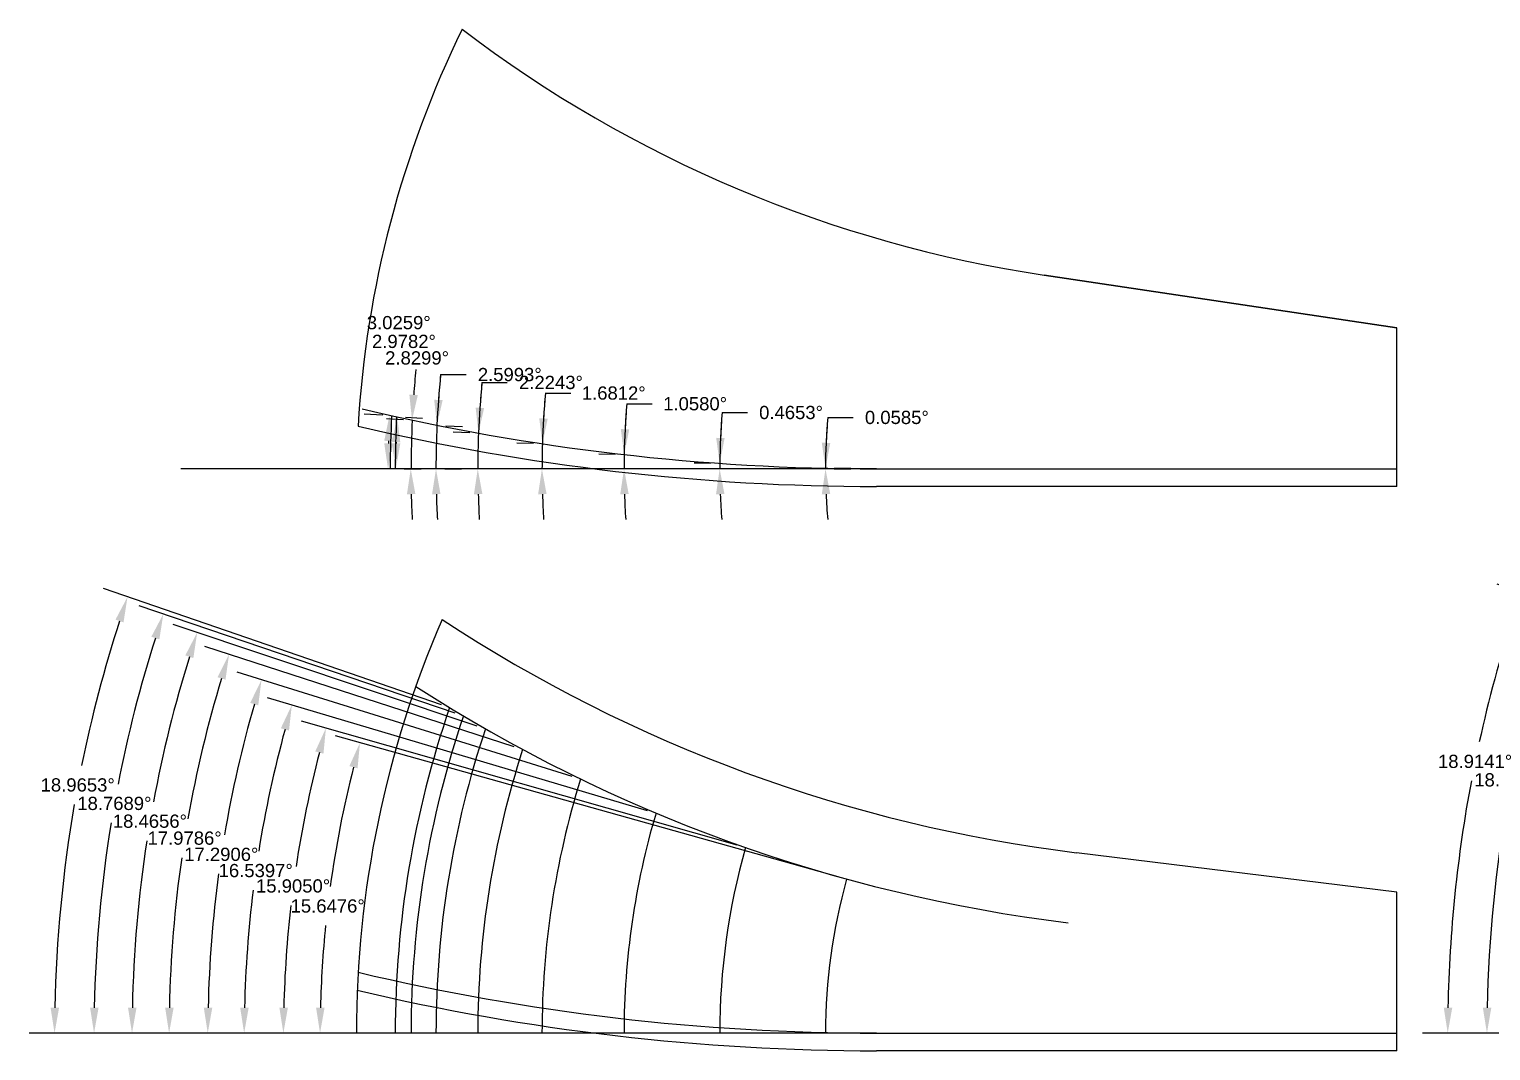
# Model space of a CAD drawing. Header units: inches. Extents: x 198.6 to 237.2, y -5.4 to 18.6.
# Drawn here: x 206.74 to 217.1, y -5.36 to 1.88 of the extents above; entities that cross this region are included whole.
import ezdxf

# ---------------------------------------------------------------- set-up
doc = ezdxf.new("R2010")
doc.units = ezdxf.units.IN
doc.header["$MEASUREMENT"] = 0
doc.header["$PDMODE"] = 35
doc.layers.get('Defpoints').update_dxf_attribs({"color": 10})
doc.layers.add('Blade_1', color=30, linetype='Continuous', true_color=0xff7f00)
doc.layers.add('Blade_3', color=7, linetype='Continuous', true_color=0x00cc00)
doc.styles.get("Standard").update_dxf_attribs({"font": 'arial.ttf'})
doc.dimstyles.get("Standard").update_dxf_attribs({"dimtxt": 0.09375, "dimasz": 0.18, "dimexe": 0.18, "dimexo": 0.0625, "dimgap": 0.09, "dimtad": 0, "dimtih": 1, "dimtoh": 1, "dimdec": 4, "dimzin": 0, "dimdsep": 46, "dimtxsty": 'Standard', "dimcen": 0.09, "dimadec": 4, "dimazin": 0, "dimtfac": 1, "dimtdec": 4, "dimtofl": 0, "dimtmove": 0, "dimatfit": 3, "dimfxl": 1, "dimtolj": 1, "dimtzin": 0, "dimarcsym": 0})

# ---------------------------------------------------------------- blocks, each defined once
blk = doc.blocks.new('*D183')
at = {"layer": 'Blade_1', "color": 0, "lineweight": -2, "transparency": 16777216}
for p, q in [((212.473, -4.123), (208.91, -3.125)), ((212.32, -5.232), (208.62, -5.232))]:
    blk.add_line(p, q, dxfattribs=at)
for start, end in [(165.7037, 172.1762), (174.2608, 178.6487)]:
    blk.add_arc((216.433, -5.232), 7.632, start, end, dxfattribs=at)
at = {"layer": 'Blade_1', "color": 0, "transparency": 16777216}
for points in [[(209.008, -3.339), (209.066, -3.355), (209.083, -3.173)], [(208.832, -5.052), (208.772, -5.052), (208.8, -5.232)]]:
    blk.add_solid(points, dxfattribs=at)
at = {"layer": 'Defpoints', "color": 0, "transparency": 16777216}
for p in [(208.926, -3.85), (212.533, -4.14), (212.383, -5.232), (216.433, -5.232)]:
    blk.add_point(p, dxfattribs=at)
at = {"layer": 'Blade_1', "color": 0, "transparency": 16777216, "insert": (208.854, -4.331), "char_height": 0.09375, "attachment_point": 5}
blk.add_mtext('\\A1;15.6476°', dxfattribs=at)
blk = doc.blocks.new('*D184')
at = {"layer": 'Blade_1', "color": 0, "lineweight": -2, "transparency": 16777216}
for p, q in [((211.757, -3.899), (208.669, -3.02)), ((211.571, -5.232), (208.36, -5.232))]:
    blk.add_line(p, q, dxfattribs=at)
for start, end in [(165.4018, 171.3985), (173.418, 178.6932)]:
    blk.add_arc((216.433, -5.232), 7.892, start, end, dxfattribs=at)
at = {"layer": 'Blade_1', "color": 0, "transparency": 16777216}
for points in [[(208.766, -3.235), (208.824, -3.251), (208.842, -3.069)], [(208.572, -5.052), (208.512, -5.052), (208.54, -5.232)]]:
    blk.add_solid(points, dxfattribs=at)
at = {"layer": 'Defpoints', "color": 0, "transparency": 16777216}
for p in [(208.675, -3.78), (211.817, -3.917), (211.633, -5.232), (216.433, -5.232)]:
    blk.add_point(p, dxfattribs=at)
at = {"layer": 'Blade_1', "color": 0, "transparency": 16777216, "insert": (208.609, -4.189), "char_height": 0.09375, "attachment_point": 5}
blk.add_mtext('\\A1;15.9050°', dxfattribs=at)
blk = doc.blocks.new('*D185')
at = {"layer": 'Blade_1', "color": 0, "lineweight": -2, "transparency": 16777216}
for p, q in [((211.122, -3.655), (208.428, -2.855)), ((210.893, -5.232), (208.082, -5.232))]:
    blk.add_line(p, q, dxfattribs=at)
for start, end in [(164.7226, 170.917), (172.8707, 178.7377)]:
    blk.add_arc((216.433, -5.232), 8.17, start, end, dxfattribs=at)
at = {"layer": 'Blade_1', "color": 0, "transparency": 16777216}
for points in [[(208.522, -3.071), (208.58, -3.087), (208.6, -2.906)], [(208.294, -5.052), (208.234, -5.052), (208.262, -5.232)]]:
    blk.add_solid(points, dxfattribs=at)
at = {"layer": 'Defpoints', "color": 0, "transparency": 16777216}
for p in [(208.413, -3.669), (211.182, -3.672), (210.955, -5.232), (216.433, -5.232)]:
    blk.add_point(p, dxfattribs=at)
at = {"layer": 'Blade_1', "color": 0, "transparency": 16777216, "insert": (208.344, -4.08), "char_height": 0.09375, "attachment_point": 5}
blk.add_mtext('\\A1;16.5397°', dxfattribs=at)
blk = doc.blocks.new('*D186')
at = {"layer": 'Blade_1', "color": 0, "lineweight": -2, "transparency": 16777216}
for p, q in [((210.588, -3.412), (208.213, -2.673)), ((210.311, -5.232), (207.824, -5.232))]:
    blk.add_line(p, q, dxfattribs=at)
for start, end in [(163.9331, 170.4055), (172.3016, 178.7763)]:
    blk.add_arc((216.433, -5.232), 8.428, start, end, dxfattribs=at)
at = {"layer": 'Blade_1', "color": 0, "transparency": 16777216}
for points in [[(208.305, -2.891), (208.362, -2.908), (208.385, -2.727)], [(208.036, -5.052), (207.976, -5.052), (208.004, -5.232)]]:
    blk.add_solid(points, dxfattribs=at)
at = {"layer": 'Defpoints', "color": 0, "transparency": 16777216}
for p in [(210.647, -3.431), (208.174, -3.548), (210.373, -5.232), (216.433, -5.232)]:
    blk.add_point(p, dxfattribs=at)
at = {"layer": 'Blade_1', "color": 0, "transparency": 16777216, "insert": (208.1, -3.965), "char_height": 0.09375, "attachment_point": 5}
blk.add_mtext('\\A1;17.2906°', dxfattribs=at)
blk = doc.blocks.new('*D187')
at = {"layer": 'Blade_1', "color": 0, "lineweight": -2, "transparency": 16777216}
for p, q in [((210.177, -3.202), (207.984, -2.49)), ((209.856, -5.232), (207.55, -5.232))]:
    blk.add_line(p, q, dxfattribs=at)
for start, end in [(163.2065, 169.9447), (171.7834, 178.8149)]:
    blk.add_arc((216.433, -5.232), 8.703, start, end, dxfattribs=at)
at = {"layer": 'Blade_1', "color": 0, "transparency": 16777216}
for points in [[(208.073, -2.709), (208.13, -2.726), (208.155, -2.546)], [(207.762, -5.052), (207.702, -5.052), (207.73, -5.232)]]:
    blk.add_solid(points, dxfattribs=at)
at = {"layer": 'Defpoints', "color": 0, "transparency": 16777216}
for p in [(210.236, -3.221), (207.778, -4.323), (209.918, -5.232), (216.433, -5.232)]:
    blk.add_point(p, dxfattribs=at)
at = {"layer": 'Blade_1', "color": 0, "transparency": 16777216, "insert": (207.84, -3.85), "char_height": 0.09375, "attachment_point": 5}
blk.add_mtext('\\A1;17.9786°', dxfattribs=at)
blk = doc.blocks.new('*D188')
at = {"layer": 'Blade_1', "color": 0, "lineweight": -2, "transparency": 16777216}
for p, q in [((209.913, -3.055), (207.758, -2.335)), ((209.559, -5.232), (207.287, -5.232))]:
    blk.add_line(p, q, dxfattribs=at)
for start, end in [(162.6848, 169.461), (171.2486, 178.8496)]:
    blk.add_arc((216.433, -5.232), 8.965, start, end, dxfattribs=at)
at = {"layer": 'Blade_1', "color": 0, "transparency": 16777216}
for points in [[(207.845, -2.554), (207.902, -2.573), (207.929, -2.392)], [(207.499, -5.052), (207.439, -5.052), (207.467, -5.232)]]:
    blk.add_solid(points, dxfattribs=at)
at = {"layer": 'Defpoints', "color": 0, "transparency": 16777216}
for p in [(209.972, -3.075), (207.519, -4.271), (209.622, -5.232), (216.433, -5.232)]:
    blk.add_point(p, dxfattribs=at)
at = {"layer": 'Blade_1', "color": 0, "transparency": 16777216, "insert": (207.594, -3.73), "char_height": 0.09375, "attachment_point": 5}
blk.add_mtext('\\A1;18.4656°', dxfattribs=at)
blk = doc.blocks.new('*D189')
at = {"layer": 'Blade_1', "color": 0, "lineweight": -2, "transparency": 16777216}
for p, q in [((209.757, -2.963), (207.518, -2.203)), ((209.383, -5.232), (207.018, -5.232))]:
    blk.add_line(p, q, dxfattribs=at)
for start, end in [(162.3479, 168.9781), (170.7161, 178.8832)]:
    blk.add_arc((216.433, -5.232), 9.235, start, end, dxfattribs=at)
at = {"layer": 'Blade_1', "color": 0, "transparency": 16777216}
for points in [[(207.604, -2.422), (207.661, -2.441), (207.689, -2.261)], [(207.23, -5.052), (207.17, -5.052), (207.198, -5.232)]]:
    blk.add_solid(points, dxfattribs=at)
at = {"layer": 'Defpoints', "color": 0, "transparency": 16777216}
for p in [(209.817, -2.984), (207.253, -4.225), (209.445, -5.232), (216.433, -5.232)]:
    blk.add_point(p, dxfattribs=at)
at = {"layer": 'Blade_1', "color": 0, "transparency": 16777216, "insert": (207.342, -3.604), "char_height": 0.09375, "attachment_point": 5}
blk.add_mtext('\\A1;18.7689°', dxfattribs=at)
blk = doc.blocks.new('*D190')
at = {"layer": 'Blade_1', "color": 0, "lineweight": -2, "transparency": 16777216}
for p, q in [((209.66, -2.904), (207.265, -2.081)), ((209.271, -5.232), (206.738, -5.232))]:
    blk.add_line(p, q, dxfattribs=at)
for start, end in [(162.1187, 168.5), (170.1901, 178.916)]:
    blk.add_arc((216.433, -5.232), 9.514, start, end, dxfattribs=at)
at = {"layer": 'Blade_1', "color": 0, "transparency": 16777216}
for points in [[(207.35, -2.301), (207.407, -2.32), (207.435, -2.14)], [(206.95, -5.052), (206.89, -5.052), (206.918, -5.232)]]:
    blk.add_solid(points, dxfattribs=at)
at = {"layer": 'Defpoints', "color": 0, "transparency": 16777216}
for p in [(209.719, -2.925), (206.976, -4.184), (209.333, -5.232), (216.433, -5.232)]:
    blk.add_point(p, dxfattribs=at)
at = {"layer": 'Blade_1', "color": 0, "transparency": 16777216, "insert": (207.082, -3.473), "char_height": 0.09375, "attachment_point": 5}
blk.add_mtext('\\A1;18.9653°', dxfattribs=at)
blk = doc.blocks.new('*D199')
at = {"layer": 'Blade_3', "color": 0, "lineweight": -2, "transparency": 16777216}
for p, q in [((219.804, -2.991), (217.394, -2.176)), ((219.435, -5.232), (216.892, -5.232))]:
    blk.add_line(p, q, dxfattribs=at)
for start, end in [(162.4243, 168.0854), (169.805, 178.8983)]:
    blk.add_arc((226.433, -5.232), 9.361, start, end, dxfattribs=at)
at = {"layer": 'Blade_3', "color": 0, "transparency": 16777216}
for points in [[(217.48, -2.396), (217.537, -2.414), (217.565, -2.234)], [(217.103, -5.052), (217.043, -5.052), (217.072, -5.232)]]:
    blk.add_solid(points, dxfattribs=at)
at = {"layer": 'Defpoints', "color": 0, "transparency": 16777216}
for p in [(219.863, -3.011), (217.127, -4.217), (219.498, -5.232), (226.433, -5.232)]:
    blk.add_point(p, dxfattribs=at)
at = {"layer": 'Blade_3', "color": 0, "transparency": 16777216, "insert": (217.245, -3.437), "char_height": 0.09375, "attachment_point": 5}
blk.add_mtext('\\A1;18.6774°', dxfattribs=at)
blk = doc.blocks.new('*D200')
at = {"layer": 'Blade_3', "color": 0, "lineweight": -2, "transparency": 16777216}
for p, q in [((219.685, -2.92), (217.144, -2.049)), ((219.3, -5.232), (216.614, -5.232))]:
    blk.add_line(p, q, dxfattribs=at)
for start, end in [(162.1559, 167.6349), (169.3078, 178.93)]:
    blk.add_arc((226.433, -5.232), 9.639, start, end, dxfattribs=at)
at = {"layer": 'Blade_3', "color": 0, "transparency": 16777216}
for points in [[(217.229, -2.269), (217.286, -2.288), (217.314, -2.107)], [(216.826, -5.052), (216.766, -5.052), (216.794, -5.232)]]:
    blk.add_solid(points, dxfattribs=at)
at = {"layer": 'Defpoints', "color": 0, "transparency": 16777216}
for p in [(219.744, -2.94), (216.852, -4.173), (219.362, -5.232), (226.433, -5.232)]:
    blk.add_point(p, dxfattribs=at)
at = {"layer": 'Blade_3', "color": 0, "transparency": 16777216, "insert": (216.988, -3.306), "char_height": 0.09375, "attachment_point": 5}
blk.add_mtext('\\A1;18.9141°', dxfattribs=at)
blk = doc.blocks.new('*D210')
at = {"layer": 'Blade_1', "color": 0, "lineweight": -2, "transparency": 16777216}
for p, q in [((212.399, -0.868), (212.579, -0.868)), ((212.445, -1.228), (212.563, -1.228)), ((212.445, -1.232), (212.563, -1.232))]:
    blk.add_line(p, q, dxfattribs=at)
for start, end in [(174.8465, 179.9415), (174.8478, 177.3946), (182.5469, 185.0938)]:
    blk.add_arc((216.433, -1.232), 4.05, start, end, dxfattribs=at)
at = {"layer": 'Blade_1', "color": 0, "transparency": 16777216}
for points in [[(212.417, -1.048), (212.357, -1.047), (212.383, -1.228)], [(212.357, -1.412), (212.417, -1.411), (212.383, -1.232)]]:
    blk.add_solid(points, dxfattribs=at)
at = {"layer": 'Defpoints', "color": 0, "transparency": 16777216}
for p in [(212.383, -1.228), (212.383, -1.23), (212.383, -1.232), (216.433, -1.232)]:
    blk.add_point(p, dxfattribs=at)
at = {"layer": 'Blade_1', "color": 0, "transparency": 16777216, "insert": (212.889, -0.868), "char_height": 0.09375, "attachment_point": 5}
blk.add_mtext('\\A1;0.0585°', dxfattribs=at)
blk = doc.blocks.new('*D211')
at = {"layer": 'Blade_1', "color": 0, "lineweight": -2, "transparency": 16777216}
for p, q in [((211.65, -0.833), (211.83, -0.833)), ((211.571, -1.192), (211.453, -1.191)), ((211.571, -1.232), (211.453, -1.232))]:
    blk.add_line(p, q, dxfattribs=at)
for start, end in [(175.236, 179.5347), (175.2367, 177.3857), (182.149, 184.298)]:
    blk.add_arc((216.433, -1.232), 4.799, start, end, dxfattribs=at)
at = {"layer": 'Blade_1', "color": 0, "transparency": 16777216}
for points in [[(211.668, -1.014), (211.608, -1.012), (211.633, -1.193)], [(211.607, -1.412), (211.667, -1.411), (211.633, -1.232)]]:
    blk.add_solid(points, dxfattribs=at)
at = {"layer": 'Defpoints', "color": 0, "transparency": 16777216}
for p in [(211.633, -1.193), (211.633, -1.219), (211.633, -1.232), (216.433, -1.232)]:
    blk.add_point(p, dxfattribs=at)
at = {"layer": 'Blade_1', "color": 0, "transparency": 16777216, "insert": (212.139, -0.833), "char_height": 0.09375, "attachment_point": 5}
blk.add_mtext('\\A1;0.4653°', dxfattribs=at)
blk = doc.blocks.new('*D212')
at = {"layer": 'Blade_1', "color": 0, "lineweight": -2, "transparency": 16777216}
for p, q in [((210.974, -0.771), (211.154, -0.771)), ((210.893, -1.13), (210.776, -1.127)), ((210.893, -1.232), (210.775, -1.232))]:
    blk.add_line(p, q, dxfattribs=at)
for start, end in [(175.1757, 178.942), (175.1762, 177.0591), (181.8829, 183.7658)]:
    blk.add_arc((216.433, -1.232), 5.478, start, end, dxfattribs=at)
at = {"layer": 'Blade_1', "color": 0, "transparency": 16777216}
for points in [[(210.992, -0.952), (210.932, -0.95), (210.956, -1.131)], [(210.928, -1.412), (210.988, -1.411), (210.955, -1.232)]]:
    blk.add_solid(points, dxfattribs=at)
at = {"layer": 'Defpoints', "color": 0, "transparency": 16777216}
for p in [(210.956, -1.131), (210.955, -1.198), (210.955, -1.232), (216.433, -1.232)]:
    blk.add_point(p, dxfattribs=at)
at = {"layer": 'Blade_1', "color": 0, "transparency": 16777216, "insert": (211.459, -0.771), "char_height": 0.09375, "attachment_point": 5}
blk.add_mtext('\\A1;1.0580°', dxfattribs=at)
blk = doc.blocks.new('*D213')
at = {"layer": 'Blade_1', "color": 0, "lineweight": -2, "transparency": 16777216}
for p, q in [((210.397, -0.695), (210.577, -0.695)), ((210.314, -1.052), (210.196, -1.049)), ((210.311, -1.232), (210.193, -1.232))]:
    blk.add_line(p, q, dxfattribs=at)
for start, end in [(174.9141, 178.3188), (174.9145, 176.6167), (181.7022, 183.4043)]:
    blk.add_arc((216.433, -1.232), 6.059, start, end, dxfattribs=at)
at = {"layer": 'Blade_1', "color": 0, "transparency": 16777216}
for points in [[(210.414, -0.876), (210.354, -0.873), (210.376, -1.054)], [(210.346, -1.412), (210.406, -1.411), (210.373, -1.232)]]:
    blk.add_solid(points, dxfattribs=at)
at = {"layer": 'Defpoints', "color": 0, "transparency": 16777216}
for p in [(210.376, -1.054), (210.373, -1.232), (210.374, -1.173), (216.433, -1.232)]:
    blk.add_point(p, dxfattribs=at)
at = {"layer": 'Blade_1', "color": 0, "transparency": 16777216, "insert": (210.882, -0.695), "char_height": 0.09375, "attachment_point": 5}
blk.add_mtext('\\A1;1.6812°', dxfattribs=at)
blk = doc.blocks.new('*D214')
at = {"layer": 'Blade_1', "color": 0, "lineweight": -2, "transparency": 16777216}
for p, q in [((209.947, -0.62), (210.127, -0.62)), ((209.861, -0.977), (209.743, -0.972)), ((209.856, -1.232), (209.738, -1.232))]:
    blk.add_line(p, q, dxfattribs=at)
for start, end in [(174.609, 177.7757), (174.6093, 176.1925), (181.5832, 183.1664)]:
    blk.add_arc((216.433, -1.232), 6.514, start, end, dxfattribs=at)
at = {"layer": 'Blade_1', "color": 0, "transparency": 16777216}
for points in [[(209.963, -0.801), (209.903, -0.798), (209.923, -0.979)], [(209.891, -1.412), (209.951, -1.411), (209.918, -1.232)]]:
    blk.add_solid(points, dxfattribs=at)
at = {"layer": 'Defpoints', "color": 0, "transparency": 16777216}
for p in [(209.923, -0.979), (209.918, -1.232), (209.919, -1.148), (216.433, -1.232)]:
    blk.add_point(p, dxfattribs=at)
at = {"layer": 'Blade_1', "color": 0, "transparency": 16777216, "insert": (210.437, -0.62), "char_height": 0.09375, "attachment_point": 5}
blk.add_mtext('\\A1;2.2243°', dxfattribs=at)
blk = doc.blocks.new('*D215')
at = {"layer": 'Blade_1', "color": 0, "lineweight": -2, "transparency": 16777216}
for p, q in [((209.655, -0.564), (209.835, -0.564)), ((209.691, -0.926), (209.809, -0.931)), ((209.684, -1.232), (209.802, -1.232))]:
    blk.add_line(p, q, dxfattribs=at)
for start, end in [(174.3719, 177.4007), (174.3721, 175.8864), (181.5143, 183.0286)]:
    blk.add_arc((216.433, -1.232), 6.811, start, end, dxfattribs=at)
at = {"layer": 'Blade_1', "color": 0, "transparency": 16777216}
for points in [[(209.669, -0.745), (209.609, -0.742), (209.629, -0.923)], [(209.594, -1.412), (209.654, -1.411), (209.622, -1.232)]]:
    blk.add_solid(points, dxfattribs=at)
at = {"layer": 'Defpoints', "color": 0, "transparency": 16777216}
for p in [(209.629, -0.923), (209.623, -1.129), (209.622, -1.232), (216.433, -1.232)]:
    blk.add_point(p, dxfattribs=at)
at = {"layer": 'Blade_1', "color": 0, "transparency": 16777216, "insert": (210.145, -0.564), "char_height": 0.09375, "attachment_point": 5}
blk.add_mtext('\\A1;2.5993°', dxfattribs=at)
blk = doc.blocks.new('*D216')
at = {"layer": 'Blade_1', "color": 0, "lineweight": -2, "transparency": 16777216}
for p, q in [((209.391, -0.884), (209.272, -0.878)), ((209.383, -1.232), (209.263, -1.232))]:
    blk.add_line(p, q, dxfattribs=at)
for start, end in [(174.2189, 175.6945), (181.4756, 182.9513)]:
    blk.add_arc((216.433, -1.232), 6.989, start, end, dxfattribs=at)
at = {"layer": 'Blade_1', "color": 0, "transparency": 16777216}
for points in [[(209.493, -0.709), (209.433, -0.705), (209.452, -0.887)], [(209.416, -1.412), (209.476, -1.411), (209.443, -1.232)]]:
    blk.add_solid(points, dxfattribs=at)
at = {"layer": 'Defpoints', "color": 0, "transparency": 16777216}
for p in [(209.454, -0.887), (209.444, -1.117), (209.445, -1.232), (216.433, -1.232)]:
    blk.add_point(p, dxfattribs=at)
at = {"layer": 'Blade_1', "color": 0, "transparency": 16777216, "insert": (209.488, -0.446), "char_height": 0.09375, "attachment_point": 5}
blk.add_mtext('\\A1;2.8299°', dxfattribs=at)
blk = doc.blocks.new('*D217')
at = {"layer": 'Blade_1', "color": 0, "lineweight": -2, "transparency": 16777216}
for p, q in [((209.405, -0.866), (209.526, -0.873)), ((209.396, -1.232), (209.517, -1.232))]:
    blk.add_line(p, q, dxfattribs=at)
blk.add_arc((216.433, -1.232), 7.096, 178.4753, 178.5465, dxfattribs=at)
at = {"layer": 'Blade_1', "color": 0, "transparency": 16777216}
for points in [[(209.31, -1.042), (209.369, -1.044), (209.347, -0.863)], [(209.369, -1.052), (209.309, -1.051), (209.337, -1.232)]]:
    blk.add_solid(points, dxfattribs=at)
at = {"layer": 'Defpoints', "color": 0, "transparency": 16777216}
for p in [(209.343, -0.863), (209.338, -1.109), (209.333, -1.232), (216.433, -1.232)]:
    blk.add_point(p, dxfattribs=at)
at = {"layer": 'Blade_1', "color": 0, "transparency": 16777216, "insert": (209.395, -0.329), "char_height": 0.09375, "attachment_point": 5}
blk.add_mtext('\\A1;2.9782°', dxfattribs=at)
blk = doc.blocks.new('*D218')
at = {"layer": 'Blade_1', "color": 0, "lineweight": -2, "transparency": 16777216}
for p, q in [((209.245, -0.852), (209.113, -0.845)), ((209.235, -1.232), (209.102, -1.232))]:
    blk.add_line(p, q, dxfattribs=at)
blk.add_arc((216.433, -1.232), 7.15, 178.4165, 178.5576, dxfattribs=at)
at = {"layer": 'Blade_1', "color": 0, "transparency": 16777216}
for points in [[(209.255, -1.033), (209.315, -1.035), (209.292, -0.854)], [(209.315, -1.052), (209.255, -1.051), (209.282, -1.232)]]:
    blk.add_solid(points, dxfattribs=at)
at = {"layer": 'Defpoints', "color": 0, "transparency": 16777216}
for p in [(209.308, -0.855), (209.283, -1.106), (209.298, -1.232), (216.433, -1.232)]:
    blk.add_point(p, dxfattribs=at)
at = {"layer": 'Blade_1', "color": 0, "transparency": 16777216, "insert": (209.358, -0.196), "char_height": 0.09375, "attachment_point": 5}
blk.add_mtext('\\A1;3.0259°', dxfattribs=at)

msp = doc.modelspace()

# ---------------------------------------------------------------- linework, layer by layer
for p, q in [((213.93257, 0.14178), (216.43257, -0.23184)), ((216.43257, -0.23184), (213.93257, 0.14178)), ((216.43257, -1.23184), (216.43257, -0.23184)), ((212.74507, -1.23184), (207.81221, -1.23184)), ((216.43257, -1.35684), (216.43257, -1.23184)), ((216.43257, -1.35684), (212.74507, -1.35684)), ((216.43257, -4.23184), (214.16353, -3.95324)), ((216.43257, -5.23184), (216.43257, -4.23184)), ((212.74507, -5.23184), (207.81221, -5.23184)), ((216.43257, -5.35684), (216.43257, -5.23184)), ((216.43257, -5.35684), (212.74507, -5.35684))]:
    msp.add_line(p, q)
at = {"color": 1}
for p, q in [((212.74507, -1.23184), (216.43257, -1.23184)), ((212.74507, -5.23184), (216.43257, -5.23184))]:
    msp.add_line(p, q, dxfattribs=at)
for centre, radius, start, end in [((216.43257, -1.35684), 7.375, 153.928624, 176.674678), ((215.26286, 9.04293), 9, 232.692296, 261.5), ((212.74507, 14.64316), 16, 256.721022, 270), ((216.43257, -5.23184), 7.375, 156.568403, 180), ((215.44316, 6.46849), 10.5, 236.617225, 263), ((215.44316, 6.46849), 11, 237.167147, 263), ((212.74507, 10.64316), 16, 256.698432, 270)]:
    msp.add_arc(centre, radius, start, end)
for centre, start in [((212.74507, 14.64316), 256.721022), ((212.74507, 10.64316), 256.615265)]:
    msp.add_arc(centre, 15.875, start, 270, dxfattribs=at)
at = {"layer": 'Blade_1'}
for centre, radius, start in [((216.43257, -1.23184), 7.13494, 176.97409), ((216.43257, -1.23184), 7.09927, 177.021819), ((216.43257, -1.23184), 6.98753, 177.170128), ((216.43257, -1.23184), 6.81081, 177.400719), ((216.43257, -1.23184), 6.5144, 177.775677), ((216.43257, -1.23184), 6.05915, 178.318827), ((216.43257, -1.23184), 5.47757, 178.941992), ((216.43257, -1.23184), 4.79941, 179.534684), ((216.43257, -1.23184), 4.04967, 179.941543), ((216.43257, -5.23184), 7.09927, 161.034653), ((216.43257, -5.23184), 6.98753, 161.231092), ((216.43257, -5.23184), 6.81081, 161.53441), ((216.43257, -5.23184), 6.5144, 162.021391), ((216.43257, -5.23184), 6.05915, 162.709431), ((216.43257, -5.23184), 5.47757, 163.460272), ((216.43257, -5.23184), 4.79941, 164.095034), ((216.43257, -5.23184), 4.04967, 164.352359)]:
    msp.add_arc(centre, radius, start, 180, dxfattribs=at)

# ---------------------------------------------------------------- dimensions: what is measured, and where the dimension line sits
for base, center, p1, p2, picture, middle in [((209.28349, -1.10598), (216.43257, -1.23184), (209.30758, -0.85521), (209.29764, -1.23184), '*D218', (209.35783, -0.19585)), ((209.338055, -1.10891), (216.432572, -1.231845), (209.342888, -0.862997), (209.3333, -1.231845), '*D217', (209.394658, -0.329043)), ((209.444284, -1.116782), (216.432572, -1.231845), (209.453562, -0.886867), (209.445041, -1.231845), '*D216', (209.487604, -0.446461)), ((206.97633, -4.18423), (216.43257, -5.23184), (209.71868, -2.92461), (209.3333, -5.23184), '*D190', (207.08248, -3.47293)), ((207.25285, -4.22548), (216.43257, -5.23184), (209.81661, -2.98359), (209.44504, -5.23184), '*D189', (207.34243, -3.60418)), ((207.51915, -4.27059), (216.43257, -5.23184), (209.97243, -3.07462), (209.62177, -5.23184), '*D188', (207.59417, -3.72995)), ((207.77763, -4.32326), (216.43257, -5.23184), (210.23626, -3.2211), (209.91817, -5.23184), '*D187', (207.84043, -3.85026)), ((208.41314, -3.66918), (216.43257, -5.23184), (211.18165, -3.67249), (210.955, -5.23184), '*D185', (208.34391, -4.07994)), ((208.674939, -3.779579), (216.432572, -5.231845), (211.816892, -3.916601), (211.633159, -5.231845), '*D184', (208.609333, -4.189311)), ((208.92649, -3.849919), (216.432572, -5.231845), (212.532987, -4.139565), (212.3829, -5.231845), '*D183', (208.853718, -4.330754))]:
    dim = msp.add_angular_dim_3p(base=base, center=center, p1=p1, p2=p2, dimstyle='Standard', dxfattribs=at)
    dim.commit()
    dim.dimension.update_dxf_attribs({"geometry": picture, "text_midpoint": middle, "dimtype": 165})
for base, center, p1, p2, picture, middle in [((209.62254, -1.12886), (216.43257, -1.23184), (209.62877, -0.92297), (209.62177, -1.23184), '*D215', (210.14481, -0.5639)), ((209.91872, -1.14755), (216.43257, -1.23184), (209.92308, -0.97901), (209.91817, -1.23184), '*D214', (210.4372, -0.6198)), ((210.37372, -1.17258), (216.43257, -1.23184), (210.37603, -1.05408), (210.37343, -1.23184), '*D213', (210.88228, -0.69471)), ((210.9551, -1.19813), (216.43257, -1.23184), (210.95593, -1.1307), (210.955, -1.23184), '*D212', (211.4594, -0.77118)), ((211.633176, -1.218852), (216.432572, -1.231845), (211.633317, -1.192868), (211.633159, -1.231845), '*D211', (212.13915, -0.833243)), ((212.382901, -1.230468), (216.432572, -1.231845), (212.382903, -1.227713), (212.3829, -1.231845), '*D210', (212.888682, -0.868085)), ((208.17431, -3.547622), (216.432572, -5.231845), (210.64724, -3.430959), (210.373426, -5.231845), '*D186', (208.100079, -3.964936))]:
    dim = msp.add_angular_dim_3p(base=base, center=center, p1=p1, p2=p2, dimstyle='Standard', dxfattribs=at)
    dim.commit()
    dim.dimension.update_dxf_attribs({"geometry": picture, "text_midpoint": middle})
at = {"layer": 'Blade_3'}
for base, p1, p2, picture, middle in [((216.85218, -4.17336), (219.744, -2.93999), (219.36224, -5.23184), '*D200', (216.9883, -3.30568)), ((217.12681, -4.21668), (219.86301, -3.01106), (219.4978, -5.23184), '*D199', (217.24526, -3.4371))]:
    dim = msp.add_angular_dim_3p(base=base, center=(226.43257, -5.23184), p1=p1, p2=p2, dimstyle='Standard', dxfattribs=at)
    dim.commit()
    dim.dimension.update_dxf_attribs({"geometry": picture, "text_midpoint": middle, "dimtype": 165})

doc.saveas('drawing.dxf')
